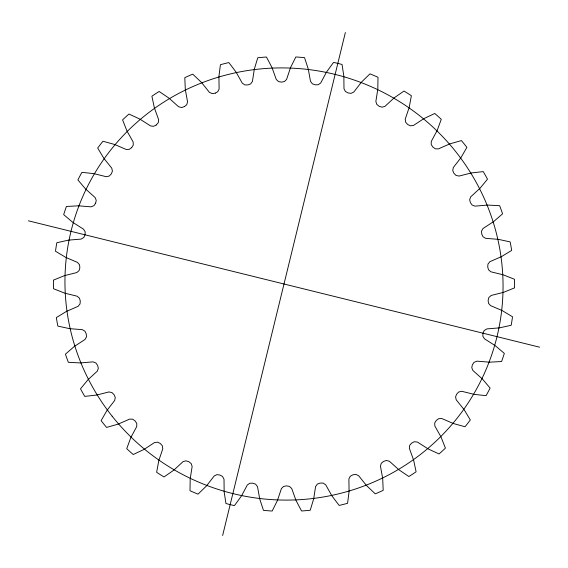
<?xml version="1.0" encoding="UTF-8"?>
<svg xmlns="http://www.w3.org/2000/svg" width="568" height="568" viewBox="0 0 568 568"><rect width="100%" height="100%" fill="white"/><g stroke="black" fill="none" stroke-linecap="round" stroke-linejoin="round"><path stroke-width="0.85" d="M85.065 234.591L85.157 231.801L83.567 229.209L72.889 222.429L63.673 214.626A230.991 227.051 18.9 0 1 66.406 206.482L78.455 205.815L91.065 206.844L93.976 205.666L95.637 203.152M85.037 234.698L83.83 237.452L81.16 239.093L68.572 240.122L56.814 242.735A230.991 227.051 18.9 0 0 55.486 251.226L65.86 257.439L77.511 262.409L79.548 264.809L79.854 267.812L79.08 270.602L76.787 272.562L64.56 275.622L53.42 280.116A230.991 227.051 18.9 0 0 53.534 288.729L64.78 293.18L77.078 296.191L79.428 298.143L80.273 300.933L80.038 303.937L78.057 306.351L66.534 311.356L56.324 317.604A230.991 227.051 18.9 0 0 57.865 326.096L69.679 328.666L82.296 329.646L84.93 331.194L86.23 333.814L86.499 336.817L84.959 339.522L74.443 346.345L65.427 354.176A230.991 227.051 18.9 0 0 68.366 362.313L80.429 362.931L93.017 361.859L95.871 362.959L97.582 365.338L98.349 368.263L97.284 371.181L88.068 379.63L80.5 388.831A230.991 227.051 18.9 0 0 84.746 396.393L96.73 395.051L108.942 391.941L111.939 392.566L114.019 394.639L115.261 397.401L114.701 400.461L107.04 410.309L101.118 420.632A230.991 227.051 18.9 0 0 106.564 427.413L118.137 424.14L129.646 419.085L132.699 419.212L135.092 420.923L136.781 423.451L136.732 426.568L130.832 437.537L126.728 448.699A230.991 227.051 18.9 0 0 133.224 454.521L144.073 449.402L154.56 442.543L157.584 442.174L160.233 443.473L162.313 445.702L162.789 448.784L158.806 460.584L156.626 472.278A230.991 227.051 18.9 0 0 163.989 476.971L173.822 470.155L183.002 461.67L185.921 460.818L188.746 461.67L191.167 463.538L192.147 466.505L190.195 478.81L190.003 490.716A230.991 227.051 18.9 0 0 198.033 494.16L206.582 485.832L214.2 475.956L216.933 474.642L219.851 475.025L222.549 476.474L224.012 479.25L224.147 491.725L225.943 503.518A230.991 227.051 18.9 0 0 234.428 505.619L241.443 495.999L247.307 485.008L249.771 483.261L252.71 483.169L255.607 484.156L257.51 486.67L259.725 498.967L263.46 510.334A230.991 227.051 18.9 0 0 272.164 511.03L277.475 500.387L281.409 488.572L283.546 486.449L286.428 485.874L289.446 486.385L291.739 488.558L295.971 500.351L301.544 510.98A230.991 227.051 18.9 0 0 310.227 510.249L313.678 498.867L315.581 486.563L317.334 484.113L320.075 483.077L323.128 483.091L325.748 484.866L331.882 495.836L339.146 505.428A230.991 227.051 18.9 0 0 347.58 503.298L349.079 491.49L348.894 479.023L350.215 476.318L352.735 474.855L355.745 474.372L358.621 475.693L366.495 485.534L375.242 493.84A230.991 227.051 18.9 0 0 383.194 490.361L382.697 478.455L380.439 466.165L381.284 463.275L383.528 461.422L386.41 460.456L389.463 461.294L398.85 469.743L408.853 476.524A230.991 227.051 18.9 0 0 416.103 471.802L413.625 460.115L409.35 448.337L409.705 445.347L411.601 443.146L414.278 441.726L417.423 442.06L428.08 448.883L439.057 453.96A230.991 227.051 18.9 0 0 445.404 448.116L441.016 436.969L434.847 426.021L434.69 423.011L436.196 420.533L438.595 418.694L441.748 418.517L453.378 423.522L465.036 426.76A230.991 227.051 18.9 0 0 470.311 419.951L464.127 409.656L456.225 399.836L455.571 396.89L456.636 394.192L458.688 391.984L461.763 391.295L474.053 394.362L486.073 395.662A230.991 227.051 18.9 0 0 490.127 388.086L482.324 378.906L472.903 370.492L471.767 367.688L472.363 364.848L474.024 362.334L476.935 361.156L489.545 362.185L501.594 361.518A230.991 227.051 18.9 0 0 504.327 353.374L495.111 345.571L484.433 338.791L482.843 336.199L482.963 333.302L484.17 330.548L486.84 328.907L499.428 327.878L511.186 325.265A230.991 227.051 18.9 0 0 512.514 316.774L502.14 310.561L490.489 305.591L488.501 303.291L488.125 300.408L488.863 297.49L491.214 295.438L503.44 292.378L514.58 287.884A230.991 227.051 18.9 0 0 514.466 279.271L503.22 274.82L490.922 271.809L488.572 269.857L487.727 267.066L487.962 264.063L489.943 261.649L501.466 256.644L511.676 250.396A230.991 227.051 18.9 0 0 510.135 241.904L498.321 239.334L485.704 238.354L483.07 236.806L481.77 234.186L481.501 231.183L483.041 228.478L493.556 221.655L502.573 213.824A230.991 227.051 18.9 0 0 499.634 205.687L487.571 205.069L474.983 206.141L472.129 205.041L470.418 202.662L469.651 199.737L470.716 196.819L479.932 188.37L487.5 179.168A230.991 227.051 18.9 0 0 483.254 171.607L471.27 172.949L459.058 176.059L456.061 175.434L453.981 173.361L452.739 170.599L453.3 167.539L460.96 157.691L466.882 147.368A230.991 227.051 18.9 0 0 461.436 140.587L449.863 143.86L438.354 148.915L435.301 148.788L432.908 147.077L431.219 144.549L431.268 141.432L437.168 130.463L441.272 119.301A230.991 227.051 18.9 0 0 434.776 113.479L423.927 118.598L413.44 125.457L410.415 125.826L407.767 124.527L405.687 122.297L405.211 119.216L409.194 107.416L411.374 95.722A230.991 227.051 18.9 0 0 404.011 91.029L394.178 97.845L384.998 106.33L382.079 107.182L379.254 106.33L376.832 104.462L375.853 101.494L377.805 89.19L377.997 77.283A230.991 227.051 18.9 0 0 369.967 73.84L361.418 82.168L353.8 92.044L350.96 93.372L347.935 92.903L345.372 91.448L343.988 88.75L343.853 76.275L342.057 64.482A230.991 227.051 18.9 0 0 333.572 62.381L326.557 72.001L320.693 82.992L318.229 84.738L315.29 84.831L312.393 83.844L310.49 81.331L308.275 69.033L304.54 57.666A230.991 227.051 18.9 0 0 295.836 56.97L290.525 67.613L286.591 79.428L284.454 81.551L281.572 82.126L278.554 81.614L276.261 79.442L272.029 67.649L266.456 57.02A230.991 227.051 18.9 0 0 257.773 57.751L254.322 69.133L252.419 81.437L250.666 83.886L247.925 84.923L244.872 84.909L242.252 83.134L236.118 72.164L228.854 62.572A230.991 227.051 18.9 0 0 220.419 64.702L218.921 76.51L219.106 88.977L217.785 91.682L215.364 93.109M222.635 535.496L345.365 32.504M95.68 203.046L96.233 200.312L95.097 197.508L85.676 189.094L77.873 179.914A230.991 227.051 18.9 0 1 81.927 172.338L93.947 173.638L106.237 176.705L109.212 176.066L111.25 173.993L112.421 171.216L111.775 168.163L103.873 158.344L97.689 148.049A230.991 227.051 18.9 0 1 102.964 141.24L114.622 144.478L126.252 149.483L129.305 149.341L131.584 147.708M131.662 147.63L133.281 145.088L133.153 141.979L126.983 131.03L122.596 119.883A230.991 227.051 18.9 0 1 128.943 114.04L139.92 119.117L150.577 125.94L153.616 126.295L156.136 125.059M156.228 124.988L158.252 122.752L158.649 119.663L154.375 107.884L151.897 96.198A230.991 227.051 18.9 0 1 159.147 91.476L169.15 98.257L178.537 106.706L181.59 107.544L184.472 106.578M184.572 106.528L186.716 104.725L187.561 101.835L185.303 89.545L184.806 77.638A230.991 227.051 18.9 0 1 192.758 74.159L201.505 82.466L209.379 92.307L212.254 93.628L215.265 93.145M28.4 220.81L539.6 347.19M112.137 416.188A219.44 215.698 18.9 0 0 487.557 365.948A219.44 215.698 18.9 0 0 252.306 69.864A219.44 215.698 18.9 0 0 112.137 416.188"/></g></svg>
